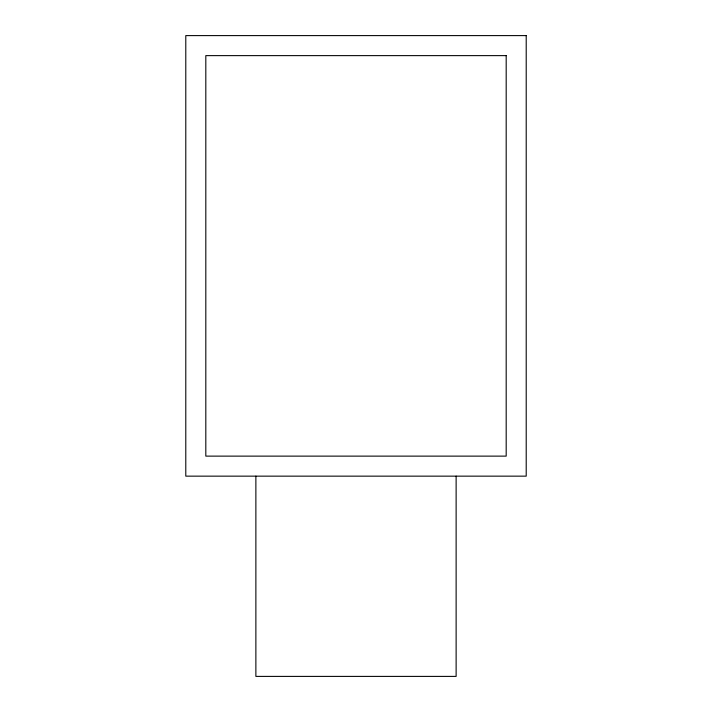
<?xml version="1.0" encoding="UTF-8"?>
<svg xmlns="http://www.w3.org/2000/svg" width="712" height="712" viewBox="0 0 712 712"><rect width="100%" height="100%" fill="white"/><g stroke="black" fill="none" stroke-linecap="round" stroke-linejoin="round"><path stroke-width="1.07" d="M456.125 476.15L456.125 676.4L255.875 676.4L255.875 476.15M526.212 35.6L185.787 35.6L185.787 476.15L526.212 476.15L526.212 35.6M506.188 55.625L205.812 55.625L205.812 456.125L506.188 456.125L506.188 55.625"/></g></svg>
